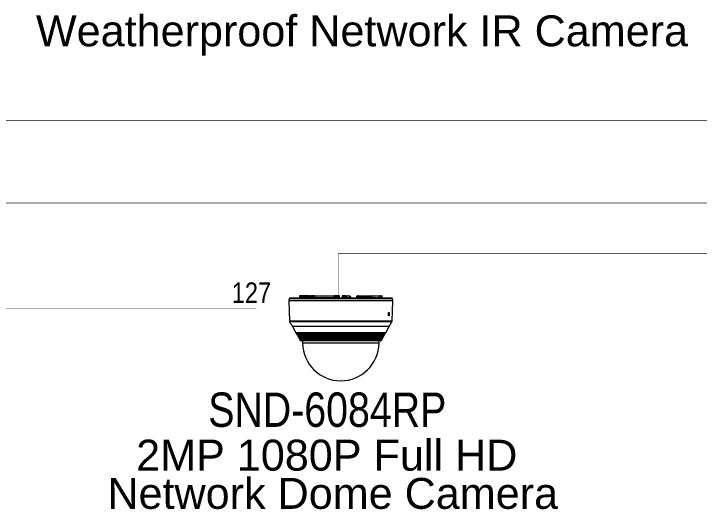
# Model space of a CAD drawing. Header units: millimetres. Extents: x 11706 to 18081, y 7308 to 12674.
# Drawn here: x 13333 to 14332, y 10806 to 11527 of the extents above; entities that cross this region are included whole.
import ezdxf
from ezdxf.enums import TextEntityAlignment as Align

# ---------------------------------------------------------------- set-up
doc = ezdxf.new("R2010")
doc.units = ezdxf.units.MM
doc.linetypes.add('DASHED', pattern=[19.05, 12.7, -6.35])
doc.layers.get('0').update_dxf_attribs({"lineweight": 0})
doc.layers.add('Cable CAT6', color=3, linetype='Continuous')
doc.layers.add('Devices', color=7, linetype='Continuous', lineweight=0)
doc.styles.add('ALJABR', font='sanss___.ttf')
doc.styles.get("Standard").update_dxf_attribs({"font": 'ARIALN.TTF'})

# ---------------------------------------------------------------- blocks, each defined once
blk = doc.blocks.new('A$C05CD71CF')
at = {"layer": 'Devices', "color": 7, "linetype": 'Continuous'}
for p, q in [((-45.87, 27.53), (-46.44, 25.96)), ((-45.87, 27.53), (32.19, 27.53)), ((32.02, 27.65), (-45.7, 27.65)), ((-38.34, 29.15), (-37.9, 29.15)), ((-38.34, 29.15), (-38.34, 28.25)), ((-37.9, 28.25), (-38.34, 28.25)), ((-37.6, 29.45), (-38.04, 29.45)), ((-37.9, 28.25), (-37.9, 29.15)), ((-30.75, 29.15), (-37.9, 29.15)), ((-30.75, 28.25), (-37.9, 28.25)), ((-31.05, 29.45), (-37.6, 29.45)), ((-31.05, 29.45), (-29.87, 29.45)), ((-30.75, 28.25), (-30.75, 29.15)), ((-29.59, 29.15), (-30.75, 29.15)), ((-30.75, 28.25), (-29.59, 28.25)), ((-29.66, 29.45), (-29.87, 29.45)), ((-29.59, 29.15), (-29.36, 29.15)), ((-29.59, 28.25), (-29.59, 29.15)), ((-29.36, 28.25), (-29.59, 28.25)), ((-29.55, 29.45), (-28.98, 29.45)), ((-29.36, 28.25), (-29.36, 29.15)), ((-28.22, 28.88), (-29.36, 28.88)), ((-28.22, 28.22), (-29.36, 28.22)), ((-27.92, 29.45), (-28.98, 29.45)), ((-28.22, 29.15), (-26.91, 29.15)), ((-28.22, 29.15), (-28.22, 28.25)), ((-26.91, 28.25), (-28.22, 28.25)), ((-26.72, 29.45), (-27.92, 29.45)), ((-26.91, 29.15), (-26.91, 28.25)), ((-11.99, 29.15), (-26.91, 29.15)), ((-26.91, 28.25), (-11.99, 28.25)), ((-26.72, 29.45), (-11.94, 29.45)), ((-7.8, 29.15), (-11.99, 29.15)), ((-11.99, 28.25), (-11.99, 29.15)), ((-7.8, 28.25), (-11.99, 28.25)), ((-8.1, 29.45), (-11.94, 29.45)), ((-7.8, 28.25), (-7.8, 29.15)), ((-5.88, 29.15), (-2.86, 29.15)), ((-5.88, 29.15), (-5.88, 28.25)), ((-5.88, 28.25), (-2.86, 28.25)), ((-2.81, 29.45), (-5.58, 29.45)), ((-0.67, 29.15), (-2.86, 29.15)), ((-2.86, 29.15), (-2.86, 28.25)), ((-2.86, 28.25), (0.21, 28.25)), ((-2.81, 29.45), (-0.6, 29.45)), ((0.6, 28.25), (0.21, 28.25)), ((5.13, 28.88), (5.1, 28.22)), ((5.87, 28.22), (5.1, 28.22)), ((5.13, 28.88), (5.9, 28.88)), ((6.42, 29.45), (5.73, 29.45)), ((5.9, 28.88), (5.87, 28.22)), ((5.87, 28.22), (6.74, 28.22)), ((6.47, 28.88), (5.9, 28.88)), ((6.42, 29.45), (6.99, 29.45)), ((6.99, 29.45), (15.88, 29.45)), ((16.57, 28.25), (7.49, 28.25)), ((10.06, 27.95), (14.28, 27.95)), ((15.98, 29.45), (22.37, 29.45)), ((22.65, 29.15), (16.47, 29.15)), ((16.81, 28.25), (18.84, 28.25)), ((21.82, 28.25), (22.65, 28.25)), ((22.37, 29.45), (24.36, 29.45)), ((24.66, 29.15), (22.65, 29.15)), ((22.65, 29.15), (22.65, 28.25)), ((22.65, 28.25), (24.66, 28.25)), ((24.66, 28.25), (24.66, 29.15)), ((32.76, 25.96), (32.19, 27.53)), ((32.8, 25.74), (-46.48, 25.74)), ((-46.48, 25.74), (-45.94, 10.25)), ((32.76, 25.96), (-46.44, 25.96)), ((32.26, 10.25), (32.8, 25.74)), ((29.71, 15.98), (29.39, 15.98)), ((29.36, 15.02), (29.68, 15.02)), ((29.36, 15.02), (29.36, 15.02)), ((32.26, 10.25), (-45.94, 10.25)), ((32.08, 9.66), (-45.76, 9.66)), ((29.97, 6.03), (-43.65, 6.03)), ((-43.65, 6.03), (-41.02, 1.26)), ((27.34, 1.26), (29.97, 6.03)), ((27.34, 1.26), (-41.02, 1.26)), ((-41.02, 1.26), (-40.94, 1.25)), ((27.27, 1.25), (-40.94, 1.25)), ((-40.94, 1.25), (-40.81, 1.01)), ((27.14, 1.01), (-40.81, 1.01)), ((-40.81, 1.01), (-40.66, 0.95)), ((26.99, 0.95), (-40.66, 0.95)), ((-40.66, 0.95), (-40.66, 0.74)), ((26.98, 0.74), (-40.66, 0.74)), ((-40.66, 0.74), (-40.55, 0.54)), ((26.88, 0.54), (-40.55, 0.54)), ((-40.55, 0.54), (-40.4, 0.47)), ((26.73, 0.47), (-40.4, 0.47)), ((-40.4, 0.47), (-40.4, 0.26)), ((26.72, 0.26), (-40.4, 0.26)), ((-40.4, 0.26), (-40.29, 0.07)), ((26.61, 0.07), (-40.29, 0.07)), ((-40.29, 0.07), (-40.14, 0)), ((26.47, 0), (-40.14, 0)), ((-40.14, 0), (-40.14, -0.21)), ((26.46, -0.21), (26.47, 0)), ((26.47, 0), (26.61, 0.07)), ((26.61, 0.07), (26.72, 0.26)), ((26.72, 0.26), (26.73, 0.47)), ((26.73, 0.47), (26.88, 0.54)), ((26.88, 0.54), (26.98, 0.74)), ((26.98, 0.74), (26.99, 0.95)), ((26.99, 0.95), (27.14, 1.01)), ((27.14, 1.01), (27.27, 1.25)), ((27.27, 1.25), (27.34, 1.26)), ((26.46, -0.21), (-40.14, -0.21)), ((-40.14, -0.21), (-40.03, -0.41)), ((26.35, -0.41), (-40.03, -0.41)), ((-40.03, -0.41), (-39.88, -0.47)), ((26.21, -0.47), (-39.88, -0.47)), ((-39.88, -0.47), (-39.88, -0.68)), ((26.2, -0.68), (-39.88, -0.68)), ((-39.88, -0.68), (-39.77, -0.88)), ((26.09, -0.88), (-39.77, -0.88)), ((-39.77, -0.88), (-39.62, -0.95)), ((25.95, -0.95), (-39.62, -0.95)), ((-39.62, -0.95), (-39.62, -1.16)), ((25.94, -1.16), (-39.62, -1.16)), ((-39.62, -1.16), (-39.51, -1.35)), ((25.83, -1.35), (-39.51, -1.35)), ((-39.51, -1.35), (-39.36, -1.42)), ((25.68, -1.42), (-39.36, -1.42)), ((-39.36, -1.42), (-39.36, -1.63)), ((25.68, -1.63), (-39.36, -1.63)), ((-39.36, -1.63), (-39.25, -1.83)), ((25.57, -1.83), (-39.25, -1.83)), ((-39.25, -1.83), (-39.1, -1.89)), ((25.42, -1.89), (-39.1, -1.89)), ((-39.1, -1.89), (-39.1, -2.1)), ((25.42, -2.1), (-39.1, -2.1)), ((-39.1, -2.1), (-38.99, -2.3)), ((25.31, -2.3), (-38.99, -2.3)), ((-38.99, -2.3), (-38.84, -2.36)), ((25.16, -2.36), (-38.84, -2.36)), ((-38.84, -2.36), (-38.84, -2.57)), ((25.16, -2.57), (-38.84, -2.57)), ((-38.84, -2.57), (-38.73, -2.77)), ((25.05, -2.77), (-38.73, -2.77)), ((-38.73, -2.77), (-38.58, -2.84)), ((24.9, -2.84), (-38.58, -2.84)), ((-38.58, -2.84), (-38.58, -3.05)), ((24.9, -3.05), (-38.58, -3.05)), ((-38.58, -3.05), (-38.47, -3.24)), ((24.79, -3.24), (-38.47, -3.24)), ((-38.47, -3.24), (-38.32, -3.31)), ((24.64, -3.31), (-38.32, -3.31)), ((-38.32, -3.31), (-38.32, -3.52)), ((24.64, -3.52), (-38.32, -3.52)), ((-38.32, -3.52), (-38.21, -3.72)), ((24.53, -3.72), (-38.21, -3.72)), ((-38.21, -3.72), (-38.06, -3.78)), ((24.38, -3.78), (-38.06, -3.78)), ((-38.06, -3.78), (-38.06, -3.99)), ((24.38, -3.99), (-38.06, -3.99)), ((-38.06, -3.99), (-37.94, -4.2)), ((24.26, -4.2), (-37.94, -4.2)), ((-37.94, -4.2), (-37.03, -4.71)), ((23.35, -4.71), (-37.03, -4.71)), ((23.2, -4.75), (-36.88, -4.75)), ((-35.96, -4.75), (-35.93, -6.52)), ((22.26, -6.52), (22.29, -4.75)), ((23.35, -4.71), (24.26, -4.2)), ((24.26, -4.2), (24.38, -3.99)), ((24.38, -3.78), (24.53, -3.72)), ((24.38, -3.99), (24.38, -3.78)), ((24.53, -3.72), (24.64, -3.52)), ((24.64, -3.31), (24.79, -3.24)), ((24.64, -3.52), (24.64, -3.31)), ((24.79, -3.24), (24.9, -3.05)), ((24.9, -2.84), (25.05, -2.77)), ((24.9, -3.05), (24.9, -2.84)), ((25.05, -2.77), (25.16, -2.57)), ((25.16, -2.36), (25.31, -2.3)), ((25.16, -2.57), (25.16, -2.36)), ((25.31, -2.3), (25.42, -2.1)), ((25.42, -1.89), (25.57, -1.83)), ((25.42, -2.1), (25.42, -1.89)), ((25.57, -1.83), (25.68, -1.63)), ((25.68, -1.42), (25.83, -1.35)), ((25.68, -1.63), (25.68, -1.42)), ((25.83, -1.35), (25.94, -1.16)), ((25.94, -1.16), (25.95, -0.95)), ((25.95, -0.95), (26.09, -0.88)), ((26.09, -0.88), (26.2, -0.68)), ((26.2, -0.68), (26.21, -0.47)), ((26.21, -0.47), (26.35, -0.41)), ((26.35, -0.41), (26.46, -0.21)), ((21.82, -6.52), (-35.93, -6.52)), ((22.26, -6.52), (21.82, -6.52))]:
    blk.add_line(p, q, dxfattribs=at)
for centre, radius, start, end in [((-45.7, 27.47), 0.18, 90, 159.9316), ((-38.04, 29.15), 0.3, 90, 180), ((-31.05, 29.15), 0.3, 0, 90), ((-29.66, 29.15), 0.3, 0, 90), ((-27.92, 29.15), 0.3, 90, 180), ((-8.1, 29.15), 0.3, 0, 90), ((-5.58, 29.15), 0.3, 90, 180), ((5.73, 28.85), 0.6, 90, 177), ((15.98, 29.15), 0.3, 90, 97.4601), ((24.36, 29.15), 0.3, 0, 90), ((32.02, 27.47), 0.18, 20.0684, 90), ((-45.88, 25.76), 0.6, 159.9316, 182), ((32.2, 25.76), 0.6, 358, 20.0684), ((-44.74, 10.29), 1.2, 182, 211.5227), ((31.06, 10.29), 1.2, 328.4773, 358), ((-36.88, -4.45), 0.3, 240.9454, 270), ((23.2, -4.45), 0.3, 270, 299.0546), ((-6.84, -6.01), 29.1, 181, 270.0003), ((-6.84, -6.01), 29.1, 270.0003, 359)]:
    blk.add_arc(centre, radius, start, end, dxfattribs=at)
at = {"layer": 'Devices', "color": 7, "linetype": 'Continuous', "extrusion": (0, 0, -1)}
for centre, radius, start, end in [((38.94, 28.25), 0.6, 180, 270), ((30.15, 28.25), 0.6, 270, 0), ((28.76, 28.25), 0.6, 272.8954, 0), ((28.82, 28.25), 0.6, 180, 270), ((7.2, 28.25), 0.6, 270, 0), ((6.48, 28.25), 0.6, 180, 270), ((-4.5, 28.25), 0.6, 183, 270), ((-25.26, 28.25), 0.6, 270, 0), ((122.48, -37.39), 90, 148.4773, 151.154), ((-108.8, -37.39), 90, 28.846, 31.5227)]:
    blk.add_arc(centre, radius, start, end, dxfattribs=at)
at = {"layer": 'Devices', "color": 7, "linetype": 'Continuous'}
for centre, major_axis, ratio, start_param, end_param in [((-38.49, 28.25), (0, -0.6), 0.986036, 0, 1.570796), ((-37.6, 29.15), (0, -0.3), 0.986036, 3.141593, 4.712389), ((-29.87, 29.15), (0, 0.3), 0.936143, 4.712389, 6.283185), ((-29.55, 28.85), (0, -0.6), 0.866025, 3.141593, 3.252486), ((-29.03, 28.25), (0, 0.6), 0.936143, 1.570796, 3.141593), ((-28.98, 28.85), (0, -0.6), 0.866025, 3.141593, 3.9927), ((-27.29, 28.25), (0, -0.6), 0.63724, 0, 1.570796), ((-26.72, 29.15), (0, -0.3), 0.63724, 3.141593, 4.712389), ((-12.09, 28.25), (0, -0.6), 0.163561, 0, 1.570796), ((-11.94, 29.15), (0, -0.3), 0.163561, 3.141593, 4.712389), ((-2.96, 28.25), (0, -0.6), 0.163561, 0, 1.570796), ((-2.81, 29.15), (0, 0.3), 0.163561, 0, 1.570796), ((-0.6, 29.15), (0, 0.3), 0.253659, 0, 1.570796), ((0.04, 28.25), (0, -0.6), 0.290244, 0, 1.570796), ((5.35, 28.25), (0, 0.6), 0.866025, 3.141593, 4.660029), ((6.42, 28.85), (0, 0.6), 0.866025, 0, 1.518436), ((6.99, 28.85), (0, 0.6), 0.866025, 0, 1.518436), ((7.26, 28.25), (0.599, -0.029), 0.019868, 1.185778, 2.618671), ((7.26, 28.19), (0.599, -0.029), 0.019864, 1.185866, 2.618671), ((9.93, 27.95), (0, 0.3), 0.443642, 3.141593, 4.712389), ((14.11, 27.95), (0, 0.3), 0.554315, 3.141593, 4.712389), ((16.2, 28.25), (-0.599, -0.025), 0.032466, 2.231811, 3.145657), ((16.21, 28.19), (-0.599, -0.025), 0.03247, 2.2319, 3.14421), ((18.77, 28.25), (0, -0.6), 0.122457, 0, 1.570796), ((22.24, 28.25), (0, -0.6), 0.705677, 4.712389, 6.283185), ((22.37, 29.15), (0, -0.3), 0.936143, 1.570796, 3.141593), ((23.21, 28.25), (0, -0.6), 0.936143, 4.712389, 6.283185), ((29.21, 15.98), (0.18, -0.006), 0.014759, 5.884443, 6.298534), ((29.78, 15.98), (-0.18, 0.006), 0.014793, 1.134699, 2.782775), ((29.18, 15.02), (-0.18, 0.006), 0.014759, 2.742882, 3.141774), ((29.75, 15.02), (0.18, -0.006), 0.014793, 4.276291, 5.924434)]:
    blk.add_ellipse(centre, major_axis=major_axis, ratio=ratio, start_param=start_param, end_param=end_param, dxfattribs=at)
for points, degree in [([(-29.55, 29.44), (-29.58, 29.45), (-29.6, 29.45), (-29.62, 29.45)], 3), ([(16.81, 28.21), (16.8, 28.24), (16.8, 28.28)], 2), ([(29.36, 15.02), (29.37, 15.5), (29.39, 15.98)], 2), ([(29.68, 15.02), (29.69, 15.34), (29.7, 15.66), (29.71, 15.98)], 3)]:
    blk.add_open_spline(points, degree=degree, dxfattribs=at)
for points, knots in [([(0.21, 28.25), (0.21, 28.31), (0.21, 28.36), (0.18, 28.51), (0.15, 28.61), (0.04, 28.79), (-0.02, 28.87), (-0.18, 29.01), (-0.27, 29.06), (-0.47, 29.13), (-0.57, 29.15), (-0.67, 29.15)], [0, 0, 0, 0, 0.114013, 0.114013, 0.32928, 0.32928, 0.5519, 0.5519, 0.776301, 0.776301, 1, 1, 1, 1]), ([(-0.6, 29.45), (-0.28, 29.45), (0.02, 29.32), (0.47, 28.88), (0.6, 28.57), (0.6, 28.25)], [0, 0, 0, 0, 0.5, 0.5, 1, 1, 1, 1]), ([(0.6, 28.25), (0.6, 28.1), (0.6, 27.95), (0.6, 27.73), (0.6, 27.65), (0.6, 27.65)], [0, 0, 0, 0, 0.500288, 0.500288, 1, 1, 1, 1]), ([(6.13, 27.65), (6.17, 27.65), (6.2, 27.65), (6.31, 27.67), (6.37, 27.7), (6.49, 27.76), (6.55, 27.8), (6.63, 27.9), (6.67, 27.96), (6.72, 28.09), (6.74, 28.15), (6.74, 28.22)], [0, 0, 0, 0, 0.121061, 0.121061, 0.346531, 0.346531, 0.567083, 0.567083, 0.784271, 0.784271, 1, 1, 1, 1]), ([(6.74, 28.28), (6.75, 28.33), (6.75, 28.37), (6.74, 28.48), (6.73, 28.54), (6.7, 28.66), (6.68, 28.71), (6.63, 28.79), (6.6, 28.83), (6.54, 28.87), (6.5, 28.88), (6.47, 28.88)], [0, 0, 0, 0, 0.13897, 0.13897, 0.351829, 0.351829, 0.56677, 0.56677, 0.783444, 0.783444, 1, 1, 1, 1]), ([(6.99, 29.45), (7.13, 29.45), (7.26, 29.32), (7.45, 28.88), (7.5, 28.57), (7.49, 28.25)], [0, 0, 0, 0, 0.5, 0.5, 1, 1, 1, 1]), ([(7.49, 28.19), (7.48, 28.09), (7.47, 28), (7.41, 27.82), (7.38, 27.73), (7.33, 27.65)], [0, 0, 0, 0, 0.5, 0.5, 1, 1, 1, 1]), ([(9.59, 27.65), (9.61, 27.69), (9.63, 27.72), (9.7, 27.8), (9.75, 27.84), (9.85, 27.91), (9.91, 27.93), (10, 27.95), (10.03, 27.95), (10.06, 27.95)], [0, 0, 0, 0, 0.186002, 0.186002, 0.510101, 0.510101, 0.835827, 0.835827, 1, 1, 1, 1]), ([(14.28, 27.95), (14.34, 27.95), (14.39, 27.94), (14.5, 27.89), (14.55, 27.86), (14.64, 27.78), (14.68, 27.73), (14.71, 27.66), (14.71, 27.66), (14.72, 27.65)], [0, 0, 0, 0, 0.324569, 0.324569, 0.648634, 0.648634, 0.971747, 0.971747, 1, 1, 1, 1]), ([(16.8, 28.28), (16.8, 28.34), (16.79, 28.49), (16.73, 28.72), (16.65, 28.93), (16.53, 29.12), (16.39, 29.26), (16.24, 29.37), (16.07, 29.43), (15.94, 29.46), (15.88, 29.45), (15.88, 29.45)], [0, 0, 0, 0, 0.115596, 0.255933, 0.402782, 0.535662, 0.65795, 0.772517, 0.884805, 0.995488, 1, 1, 1, 1]), ([(16.57, 28.25), (16.57, 28.57), (16.49, 28.88), (16.23, 29.32), (16.05, 29.45), (15.88, 29.45)], [0, 0, 0, 0, 0.5, 0.5, 1, 1, 1, 1]), ([(16.7, 27.65), (16.67, 27.73), (16.64, 27.82), (16.59, 28), (16.58, 28.09), (16.57, 28.19)], [0, 0, 0, 0, 0.5, 0.5, 1, 1, 1, 1]), ([(17.15, 27.66), (17.14, 27.65), (17.12, 27.65), (17.07, 27.67), (17, 27.72), (16.93, 27.8), (16.86, 27.92), (16.82, 28.06), (16.81, 28.16), (16.81, 28.21)], [0, 0, 0, 0, 0.105005, 0.274647, 0.435057, 0.576917, 0.723635, 0.871158, 1, 1, 1, 1]), ([(18.84, 28.25), (19.12, 28.25), (19.4, 28.16), (19.92, 27.95), (20.18, 27.82), (20.71, 27.82), (20.96, 27.95), (21.4, 28.16), (21.62, 28.25), (21.82, 28.25)], [0, 0, 0, 0, 0.25, 0.25, 0.5, 0.5, 0.75, 0.75, 1, 1, 1, 1]), ([(29.34, 15.01), (29.35, 15.13), (29.35, 15.25), (29.36, 15.57), (29.37, 15.77), (29.37, 15.97)], [0, 0, 0, 0, 0.374771, 0.374771, 1, 1, 1, 1]), ([(29.37, 15.97), (29.37, 16), (29.37, 16.03), (29.38, 16.14), (29.4, 16.23), (29.43, 16.39), (29.45, 16.46), (29.5, 16.58), (29.53, 16.64), (29.59, 16.71), (29.63, 16.74), (29.69, 16.76), (29.73, 16.75), (29.79, 16.72), (29.82, 16.68), (29.87, 16.59), (29.89, 16.53), (29.93, 16.39), (29.94, 16.32), (29.95, 16.15), (29.96, 16.06), (29.95, 15.97)], [0, 0, 0, 0, 0.032927, 0.032927, 0.139806, 0.139806, 0.246788, 0.246788, 0.354088, 0.354088, 0.461827, 0.461827, 0.569897, 0.569897, 0.677956, 0.677956, 0.785623, 0.785623, 0.892851, 0.892851, 1, 1, 1, 1]), ([(29.39, 15.98), (29.39, 15.98), (29.39, 16.05), (29.4, 16.18), (29.43, 16.34), (29.48, 16.47), (29.52, 16.56), (29.55, 16.58), (29.55, 16.59), (29.55, 16.59)], [0, 0, 0, 0, 0.030795, 0.222862, 0.413088, 0.599812, 0.777358, 0.927903, 1, 1, 1, 1]), ([(29.71, 15.98), (29.71, 16.05), (29.71, 16.12), (29.7, 16.24), (29.69, 16.3), (29.67, 16.41), (29.65, 16.45), (29.62, 16.53), (29.6, 16.55), (29.56, 16.58), (29.54, 16.58), (29.53, 16.58)], [0, 0, 0, 0, 0.214, 0.214, 0.428117, 0.428117, 0.642894, 0.642894, 0.858139, 0.858139, 1, 1, 1, 1]), ([(29.95, 15.97), (29.95, 15.85), (29.95, 15.73), (29.94, 15.41), (29.93, 15.21), (29.92, 15.01)], [0, 0, 0, 0, 0.37477, 0.37477, 1, 1, 1, 1]), ([(29.92, 15.01), (29.92, 14.99), (29.92, 14.96), (29.91, 14.85), (29.9, 14.76), (29.87, 14.6), (29.85, 14.53), (29.8, 14.41), (29.77, 14.35), (29.71, 14.28), (29.68, 14.25), (29.62, 14.23), (29.58, 14.23), (29.52, 14.27), (29.49, 14.31), (29.44, 14.4), (29.41, 14.46), (29.37, 14.6), (29.36, 14.67), (29.34, 14.84), (29.34, 14.93), (29.34, 15.01)], [0, 0, 0, 0, 0.032592, 0.032592, 0.139431, 0.139431, 0.246639, 0.246639, 0.35425, 0.35425, 0.46212, 0.46212, 0.570047, 0.570047, 0.677853, 0.677853, 0.785427, 0.785427, 0.89276, 0.89276, 1, 1, 1, 1]), ([(29.48, 14.41), (29.48, 14.41), (29.48, 14.41), (29.46, 14.43), (29.43, 14.49), (29.39, 14.6), (29.37, 14.74), (29.35, 14.89), (29.36, 14.98), (29.36, 15.02)], [0, 0, 0, 0, 0.001063, 0.163941, 0.32447, 0.498258, 0.687461, 0.881237, 1, 1, 1, 1]), ([(29.45, 14.42), (29.46, 14.42), (29.46, 14.42), (29.5, 14.43), (29.52, 14.45), (29.56, 14.51), (29.59, 14.55), (29.62, 14.65), (29.64, 14.7), (29.66, 14.83), (29.67, 14.89), (29.68, 14.98), (29.68, 15), (29.68, 15.02)], [0, 0, 0, 0, 0.073742, 0.073742, 0.289617, 0.289617, 0.505131, 0.505131, 0.720082, 0.720082, 0.934538, 0.934538, 1, 1, 1, 1])]:
    blk.add_open_spline(points, degree=3, knots=knots, dxfattribs=at)
for points, weights in [([(6.74, 28.22), (6.74, 28.25), (6.74, 28.28)], [0.499997178968, 0.500002821032, 0.499997178968]), ([(7.49, 28.25), (7.49, 28.22), (7.49, 28.19)], [0.499994900605, 0.500005099395, 0.499994900605]), ([(16.57, 28.19), (16.57, 28.22), (16.57, 28.25)], [0.500004660349, 0.499995339651, 0.500004660349])]:
    blk.add_rational_spline(points, weights, degree=2, dxfattribs=at)

msp = doc.modelspace()

# ---------------------------------------------------------------- linework, layer by layer
at = {"layer": 'Cable CAT6', "color": 10, "linetype": 'DASHED', "const_width": 0.639}
msp.add_lwpolyline([(14644.6, 11371.86), (11706.58, 11371.86)], dxfattribs=at)
at = {"layer": 'Cable CAT6', "const_width": 0.639}
for points in [[(12620.94, 11109.83), (12620.94, 11251.64), (14644.6, 11251.64)], [(13805.72, 11109.83), (13805.72, 11177.83), (14644.6, 11177.83)]]:
    msp.add_lwpolyline(points, dxfattribs=at)
at = {"layer": 'Cable CAT6', "color": 7, "linetype": 'DASHED', "const_width": 0.639}
msp.add_lwpolyline([(12750.12, 11098.58), (13686.4, 11098.58)], dxfattribs=at)

# ---------------------------------------------------------------- block references
at = {"xscale": 1.916361228619206, "yscale": 1.916361228619206, "zscale": 1.916361228619206}
msp.add_blockref('A$C05CD71CF', (13822.6, 11060.08), dxfattribs=at)

# ---------------------------------------------------------------- texts
at = {"style": 'ALJABR'}
for s, p in [('Weatherproof Network IR Camera', (13840.35, 11479.72)), ('2MP 1080P Full HD ', (13797.75, 10862.02)), ('Network Dome Camera', (13797.75, 10806.37))]:
    msp.add_text(s, height=45, dxfattribs=at).set_placement(p, align=Align.CENTER)
msp.add_text('127', height=30).set_placement((13679.28, 11105.94), align=Align.CENTER)
at = {"color": 6}
msp.add_text('SND-6084RP ', height=50, dxfattribs=at).set_placement((13797.75, 10925.72), align=Align.CENTER)

doc.saveas('drawing.dxf')
